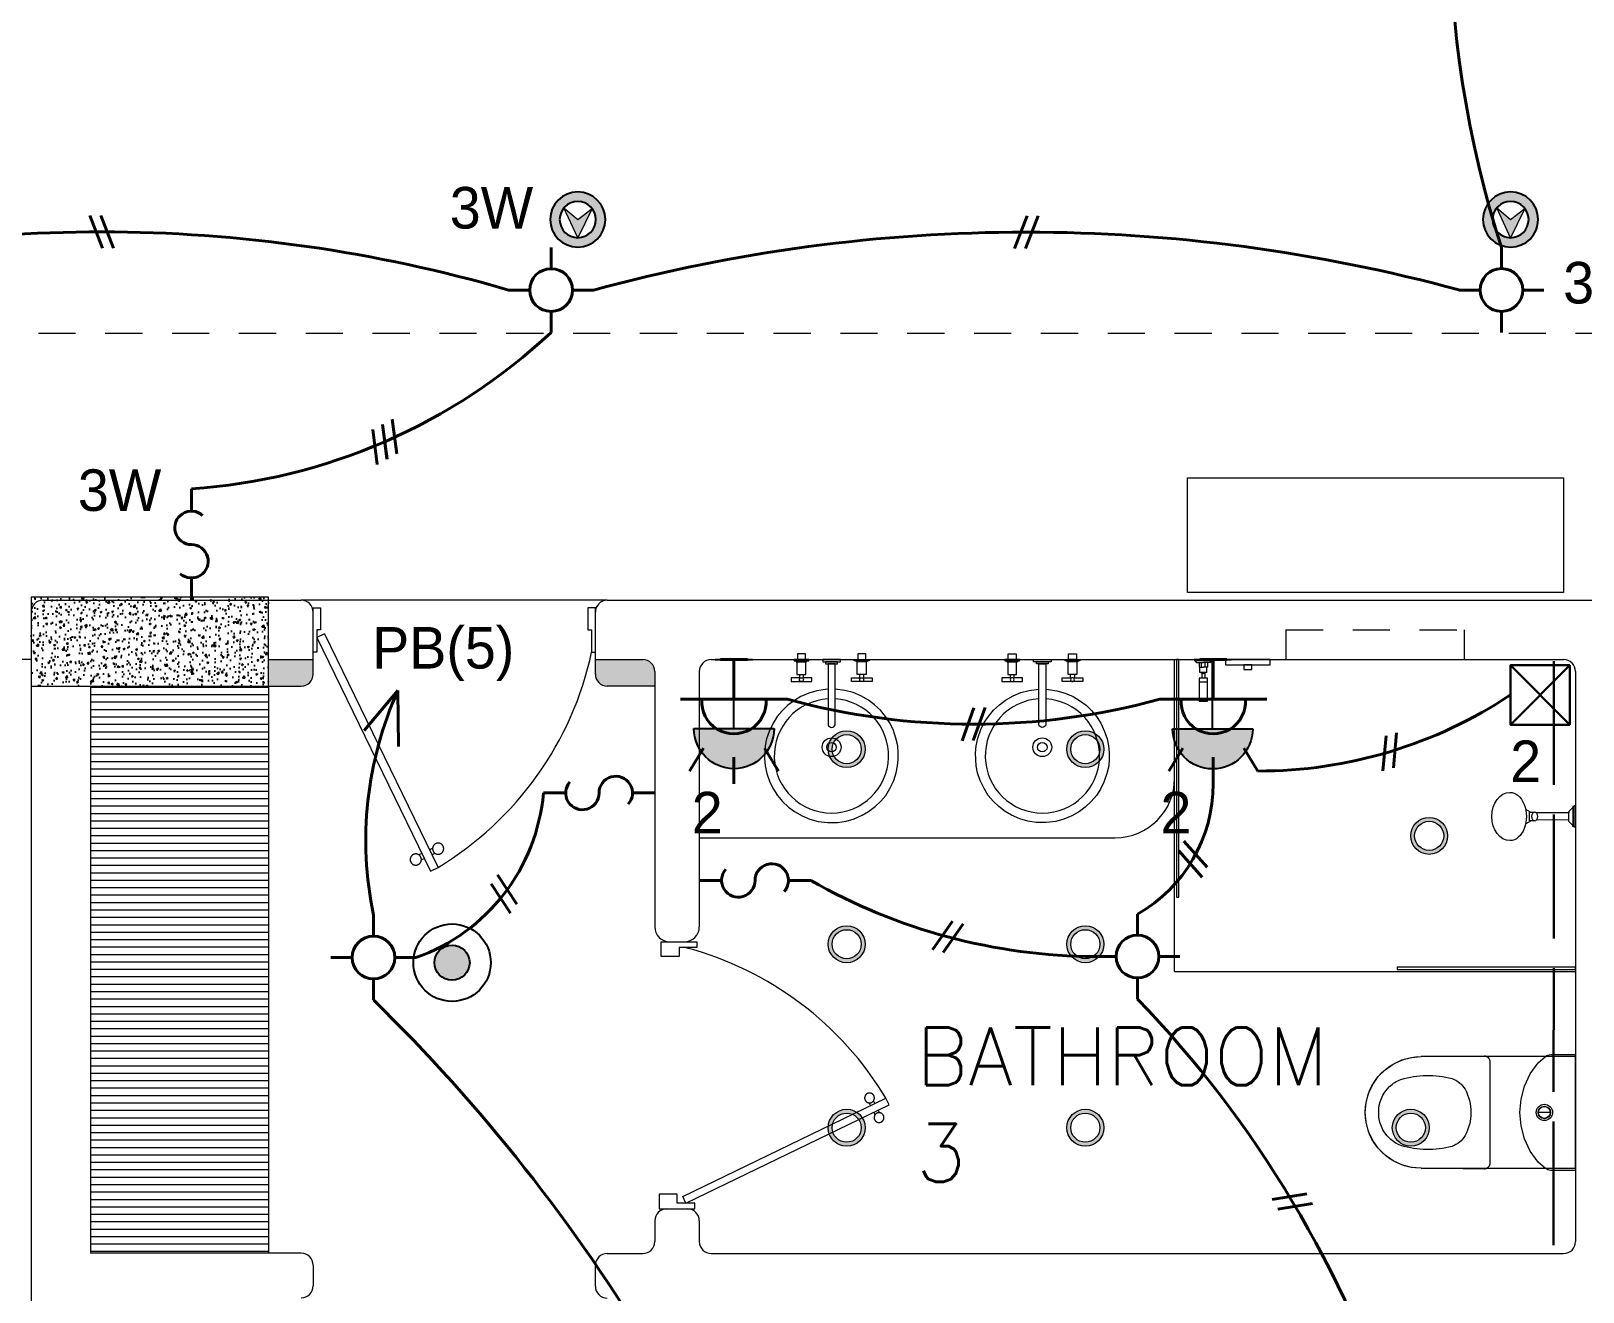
# Model space of a CAD drawing. Header units: metres. Extents: x 14 to 2416, y -346 to 476.
# Drawn here: x 140.98 to 146.2, y -82.4 to -78.15 of the extents above; entities that cross this region are included whole.
import ezdxf

# ---------------------------------------------------------------- set-up
doc = ezdxf.new("R2010")
doc.units = ezdxf.units.M
for name, pattern in [('0', [0]), ('CONTINU', [0]), ('CONTINUA', [0]), ('HIDDEN2', [0.1875, 0.125, -0.0625]), ('STYLE_03', [0.5, 0.416656, -0.083344])]:
    doc.linetypes.add(name, pattern=pattern)
doc.layers.get('0').update_dxf_attribs({"linetype": '0', "lineweight": 20})
for name, color, linetype, lineweight in [('A-ANNO-TEXT', 20, 'Continuous', 13), ('A-DOOR', 35, 'Continuous', 5), ('A-WALL', 250, 'Continuous', 20), ('baños', 251, 'Continuous', 0), ('closets', 253, 'Continuous', 0), ('Columnas', 7, 'Continuous', 18), ('E Registro Electrico', 36, 'Continuous', 30), ('E Salida Interruptores', 22, 'Continuous', 40), ('E Salida Luces', 22, 'Continuous', 40), ('E Tuberia Emp Losa', 22, 'Continuous', 40), ('MAVA', 1, 'Continuous', 15), ('MAVA -LUMINARIAS', 1, 'Continuous', 18), ('MOBILIARIOS', 252, 'Continuous', 0), ('muros bajitos', 252, 'Continuous', 5), ('piso', 253, 'Continuous', 0), ('textos', 7, 'Continuous', 0)]:
    doc.layers.add(name, color=color, linetype=linetype, lineweight=lineweight)
for name, color, linetype in [('HATCH', 8, 'Continuous'), ('MAVA LUM', 1, 'Continuous'), ('MAVA Luminarias', 1, 'Continuous')]:
    doc.layers.add(name, color=color, linetype=linetype)
doc.layers.add('RELLENO SECCION', color=8, linetype='Continuous', lineweight=0, transparency=0.4)
doc.layers.add('Techos 1', color=7, linetype='HIDDEN2', lineweight=9, true_color=0x42391a)
doc.styles.add('CENTURY GOTHIC', font='GOTHIC.TTF')
doc.styles.add('DIMTEXT', font='dim.shx', dxfattribs={"width": 0.75})
doc.styles.get("Standard").update_dxf_attribs({"font": 'arial.ttf', "height": 0.1875})

# ---------------------------------------------------------------- blocks, each defined once
blk = doc.blocks.new('dl ip')
at = {"layer": 'MAVA', "transparency": 33554687}
h = blk.add_hatch(color=40, dxfattribs=at)
h.dxf.hatch_style = 1
h.paths.add_polyline_path([(94.7574, -111.2088), (94.7109, -111.2482), (94.6624, -111.2113), (94.7109, -111.3092)])
at = {"layer": 'MAVA Luminarias', "linetype": 'Continuous'}
h = blk.add_hatch(color=40, dxfattribs=at)
h.paths.add_polyline_path([(94.618, -111.2482, 1), (94.8039, -111.2482, 1)])
h.paths.add_polyline_path([(94.7719, -111.2482, -1), (94.6499, -111.2482, -1)], flags=16)
at = {"layer": 'MAVA', "color": 40}
for p, q in [((94.7109, -111.2482), (94.6624, -111.2113)), ((94.6624, -111.2113), (94.7109, -111.3092)), ((94.7109, -111.3092), (94.7574, -111.2088)), ((94.7574, -111.2088), (94.7109, -111.2482))]:
    blk.add_line(p, q, dxfattribs=at)
at = {"layer": 'MAVA Luminarias', "color": 40, "linetype": 'Continuous'}
for radius in [0.093, 0.061]:
    blk.add_circle((94.7109, -111.2482), radius, dxfattribs=at)
blk = doc.blocks.new('SUPERFICIAL')
at = {"layer": 'MAVA LUM'}
h = blk.add_hatch(color=256, dxfattribs=at)
h.dxf.hatch_style = 1
edge = h.paths.add_edge_path()
edge.add_arc((0.0008, 0.0016), 0.059, 0, 360)
for radius in [0.1303, 0.0593]:
    blk.add_circle((0.0008, 0.0016, 0), radius, dxfattribs=at)
at = {"ltscale": 1e-05, "style": 'DIMTEXT', "flags": 1}
blk.add_attdef('MULTIPLICADOR', (0.0928, 0.4687), '', height=0.15, dxfattribs=at)
blk = doc.blocks.new('downlight')
at = {"layer": 'MAVA -LUMINARIAS'}
h = blk.add_hatch(color=3, dxfattribs=at)
h.dxf.hatch_style = 1
h.paths.add_polyline_path([(-5.416, -22.4571, 1), (-5.2917, -22.4571, 1)])
h.paths.add_polyline_path([(-5.3048, -22.4571, -1), (-5.4029, -22.4571, -1)], flags=16)
at = {"layer": 'MAVA -LUMINARIAS', "color": 3}
for radius in [0.0622, 0.049]:
    blk.add_circle((-5.3539, -22.4571), radius, dxfattribs=at)
blk = doc.blocks.new('SCONCE 2')
at = {"layer": 'MAVA Luminarias', "linetype": 'Continuous'}
blk.add_hatch(color=1, dxfattribs=at).paths.add_polyline_path([(0.3422, -0.2405, 1), (-0.169, -0.2405)])
at = {"layer": 'MAVA Luminarias', "color": 1, "linetype": 'Continuous'}
for p, q in [((-0.169, -0.2405), (0.3422, -0.2405)), ((0.0866, -0.2405), (0.0866, -0.6823)), ((-0.0323, -0.6823), (0.2056, -0.6823))]:
    blk.add_line(p, q, dxfattribs=at)
blk.add_arc((0.0866, -0.2405), 0.2556, 0, 180, dxfattribs=at)
blk = doc.blocks.new('P90')
at = {"layer": 'A-DOOR'}
for p, q in [((-0.0476, -0.8576), (0.6364, -0.5264)), ((-0.0368, -0.88), (0.6473, -0.5489)), ((0.5843, -0.5517), (0.58, -0.5427)), ((0.5992, -0.5445), (0.5949, -0.5355)), ((0.5952, -0.5741), (0.5995, -0.5831)), ((0.6101, -0.5669), (0.6144, -0.5759)), ((0.6473, -0.5489), (0.6364, -0.5264)), ((-0.0368, -0.88), (-0.0476, -0.8576))]:
    blk.add_line(p, q, dxfattribs=at)
for points in [[(-0.06, -0.02), (-0.06, -0.05), (-0.12, -0.05), (-0.12, 0), (0, 0), (0, -0.02)], [(-0.0668, -0.88), (-0.0668, -0.85), (-0.1268, -0.85), (-0.1268, -0.9), (-0.0068, -0.9), (-0.0068, -0.88)]]:
    blk.add_lwpolyline(points, close=True, dxfattribs=at)
blk.add_arc((-0.3259, -1.105), 1.1228, 31.0139, 75.0797, dxfattribs=at)
for points in [[(0.5812, -0.5096), (0.5857, -0.5096), (0.5933, -0.5141), (0.5977, -0.5218), (0.5977, -0.5306), (0.5933, -0.5383), (0.5856, -0.5427), (0.5767, -0.5427), (0.5691, -0.5383), (0.5647, -0.5306), (0.5647, -0.5217), (0.5691, -0.514), (0.5768, -0.5096), (0.5812, -0.5096)], [(0.6133, -0.5758), (0.6177, -0.5758), (0.6254, -0.5803), (0.6298, -0.5879), (0.6298, -0.5968), (0.6253, -0.6045), (0.6176, -0.6089), (0.6088, -0.6089), (0.6011, -0.6044), (0.5967, -0.5967), (0.5967, -0.5879), (0.6011, -0.5802), (0.6088, -0.5758), (0.6133, -0.5758)]]:
    blk.add_open_spline(points, degree=2, dxfattribs=at)
blk = doc.blocks.new('puerta 1.00')
at = {"layer": 'A-DOOR'}
for p, q in [((-0.15, -0.0125), (-0.9369, -0.3949)), ((-0.1376, -0.038), (-0.9245, -0.4204)), ((-0.1376, -0.038), (-0.15, -0.0125)), ((-0.8946, -0.3743), (-0.8996, -0.3641)), ((-0.8777, -0.3661), (-0.8826, -0.3559)), ((-0.9369, -0.3949), (-0.9245, -0.4204)), ((-0.8822, -0.3998), (-0.8772, -0.4101)), ((-0.8653, -0.3916), (-0.8603, -0.4018))]:
    blk.add_line(p, q, dxfattribs=at)
for points in [[(-0.05, 0), (-0.05, -0.025), (-0.125, -0.025), (-0.125, -0.0125), (-0.2, -0.0125), (-0.2, 0), (-0.05, 0)], [(-0.05, -0.95), (-0.05, -0.925), (-0.125, -0.925), (-0.125, -0.9375), (-0.2, -0.9375), (-0.2, -0.95), (-0.05, -0.95)]]:
    blk.add_lwpolyline(points, dxfattribs=at)
blk.add_arc((0.0366, 0.1602), 1.1229, 211.1336, 257.8343, dxfattribs=at)
for points in [[(-0.8982, -0.3642), (-0.9033, -0.3642), (-0.912, -0.3591), (-0.917, -0.3504), (-0.917, -0.3403), (-0.912, -0.3316), (-0.9033, -0.3265), (-0.8932, -0.3265), (-0.8844, -0.3316), (-0.8794, -0.3403), (-0.8794, -0.3504), (-0.8844, -0.3591), (-0.8932, -0.3642), (-0.8982, -0.3642)], [(-0.8617, -0.4394), (-0.8667, -0.4394), (-0.8754, -0.4344), (-0.8805, -0.4256), (-0.8805, -0.4156), (-0.8754, -0.4068), (-0.8667, -0.4018), (-0.8566, -0.4018), (-0.8479, -0.4068), (-0.8428, -0.4156), (-0.8428, -0.4257), (-0.8479, -0.4344), (-0.8566, -0.4394), (-0.8617, -0.4394)]]:
    blk.add_open_spline(points, degree=2, dxfattribs=at)
blk = doc.blocks.new('Caroma_ToiletSuites')
at = {"layer": 'baños'}
for p, q in [((-94, 682.8), (-120.8, 664)), ((-64.3, 696.7), (-94, 682.8)), ((-32.6, 705.1), (-64.3, 696.7)), ((0, 708), (-32.6, 705.1)), ((32.6, 705.1), (0, 708)), ((64.3, 696.7), (32.6, 705.1)), ((94, 682.8), (64.3, 696.7)), ((120.8, 664), (94, 682.8)), ((-144, 640.8), (-162.8, 614)), ((-120.8, 664), (-144, 640.8)), ((144, 640.8), (120.8, 664)), ((162.8, 614), (144, 640.8)), ((-176.7, 584.3), (-185.1, 552.6)), ((-162.8, 614), (-176.7, 584.3)), ((176.7, 584.3), (162.8, 614)), ((185.1, 552.6), (176.7, 584.3)), ((-185.1, 552.6), (-188, 520)), ((188, 520), (185.1, 552.6)), ((-188, 520), (-190.5, 308)), ((-188, 0), (-188, 520)), ((188, 520), (188, 0)), ((190.5, 308), (188, 520)), ((-190.5, 308), (-190.2, 304.5)), ((-190.2, 304.5), (-189.3, 301.2)), ((-189.3, 301.2), (-187.8, 298)), ((-187.8, 298), (-185.8, 295.1)), ((-185.8, 295.1), (-183.4, 292.7)), ((-183.4, 292.7), (-180.5, 290.7)), ((-180.5, 290.7), (-177.3, 289.2)), ((-177.3, 289.2), (-174, 288.3)), ((-174, 288.3), (-170.5, 288)), ((-170.5, 288), (170.5, 288)), ((170.5, 288), (174, 288.3)), ((174, 288.3), (177.3, 289.2)), ((177.3, 289.2), (180.5, 290.7)), ((180.5, 290.7), (183.4, 292.7)), ((183.4, 292.7), (185.8, 295.1)), ((185.8, 295.1), (187.8, 298)), ((187.8, 298), (189.3, 301.2)), ((189.3, 301.2), (190.2, 304.5)), ((190.2, 304.5), (190.5, 308)), ((-88.9, 171.3), (-130, 152.2)), ((-45.1, 183.1), (-88.9, 171.3)), ((0, 187), (-45.1, 183.1)), ((45.1, 183.1), (0, 187)), ((88.9, 171.3), (45.1, 183.1)), ((130, 152.2), (88.9, 171.3)), ((-167.1, 126.2), (-188.7, 100.9)), ((-130, 152.2), (-167.1, 126.2)), ((0, 85), (0, 125)), ((167.1, 126.2), (130, 152.2)), ((188.7, 100.9), (167.1, 126.2)), ((-194.6, 88.2), (-195, 83.5)), ((-195, 83.5), (-195, 0)), ((-193.4, 92.7), (-194.6, 88.2)), ((-191.4, 97), (-193.4, 92.7)), ((-188.7, 100.9), (-191.4, 97)), ((191.4, 97), (188.7, 100.9)), ((193.4, 92.7), (191.4, 97)), ((194.6, 88.2), (193.4, 92.7)), ((195, 83.5), (194.6, 88.2)), ((195, 0), (195, 83.5)), ((-195, 0), (195, 0)), ((188, 0), (-188, 0))]:
    blk.add_line(p, q, dxfattribs=at)
for centre, radius, start, end in [((0, 520), 188, 0, 180), ((-2.7, 547.4), 115.2, 88.6565, 137.0404), ((2.7, 547.4), 115.2, 42.9609, 91.3415), ((183, 496.7), 307.9, 162.7713, 195.2143), ((-18.8, 556.1), 97.6, 134.3372, 160.9897), ((18.8, 556.1), 97.6, 19.01, 45.6643), ((-183, 496.7), 307.9, 344.7852, 17.2286), ((-36.1, 442.4), 82.4, 198.763, 239.3582), ((2.9, 529.9), 177.9, 242.916, 269.0659), ((-2.9, 529.9), 177.9, 270.9339, 297.0836), ((36.1, 442.4), 82.4, 300.6412, 341.2351), ((0, 105), 27.5, 0, 180), ((0, 105), 27.5, 180, 0), ((0, 105), 21, 0, 180), ((0, 105), 21, 180, 0), ((0, 105), 20, 0, 180), ((0, 105), 20, 180, 0)]:
    blk.add_arc(centre, radius, start, end, dxfattribs=at)
blk = doc.blocks.new('A$Ccb23abde')
at = {"layer": 'baños'}
for p, q in [((0.06, 0.2282), (0.01, 0.2282)), ((0.01, 0.2282), (0.01, 0.2247)), ((0.01, 0.2247), (0.0175, 0.2247)), ((0.0175, 0.2247), (0.0175, 0.2212)), ((0.0525, 0.2247), (0.0175, 0.2247)), ((0.0175, 0.2212), (0.02, 0.2212)), ((0.02, 0.2212), (0.02, 0.1782)), ((0.02, 0.2212), (0.05, 0.2212)), ((0.0485, 0.2482), (0.0215, 0.2482)), ((0.0215, 0.2482), (0.0215, 0.2282)), ((0.0215, 0.2282), (0.0485, 0.2282)), ((0.0485, 0.2282), (0.0485, 0.2482)), ((0.05, 0.1782), (0.05, 0.2212)), ((0.05, 0.2212), (0.0525, 0.2212)), ((0.0525, 0.2212), (0.0525, 0.2247)), ((0.0525, 0.2247), (0.06, 0.2247)), ((0.06, 0.2247), (0.06, 0.2282)), ((0.1665, 0.2282), (0.1065, 0.2282)), ((0.1065, 0.2282), (0.1065, 0.2212)), ((0.1065, 0.2212), (0.1665, 0.2212)), ((0.1565, 0.2212), (0.1165, 0.2212)), ((0.1165, 0.2212), (0.1165, 0.2142)), ((0.1165, 0.2142), (0.1565, 0.2142)), ((0.1485, 0.2142), (0.1245, 0.2142)), ((0.1245, 0.2142), (0.1245, 0.0091)), ((0.1485, 0.0091), (0.1485, 0.2142)), ((0.1565, 0.2142), (0.1565, 0.2212)), ((0.1665, 0.2212), (0.1665, 0.2282)), ((0.213, 0.2282), (0.263, 0.2282)), ((0.213, 0.2247), (0.213, 0.2282)), ((0.2205, 0.2247), (0.213, 0.2247)), ((0.2205, 0.2212), (0.2205, 0.2247)), ((0.2205, 0.2247), (0.2555, 0.2247)), ((0.223, 0.2212), (0.2205, 0.2212)), ((0.223, 0.1782), (0.223, 0.2212)), ((0.253, 0.2212), (0.223, 0.2212)), ((0.2515, 0.2482), (0.2245, 0.2482)), ((0.2245, 0.2482), (0.2245, 0.2282)), ((0.2245, 0.2282), (0.2515, 0.2282)), ((0.2515, 0.2282), (0.2515, 0.2482)), ((0.253, 0.2212), (0.253, 0.1782)), ((0.2555, 0.2212), (0.253, 0.2212)), ((0.2555, 0.2247), (0.2555, 0.2212)), ((0.263, 0.2247), (0.2555, 0.2247)), ((0.263, 0.2282), (0.263, 0.2247)), ((0.0285, 0.1672), (0, 0.1672)), ((0, 0.1672), (0, 0.1542)), ((0.02, 0.1782), (0.0285, 0.1782)), ((0.0285, 0.1782), (0.0285, 0.1672)), ((0.0285, 0.1782), (0.0415, 0.1782)), ((0.0285, 0.1672), (0.0304, 0.1653)), ((0.0415, 0.1672), (0.0396, 0.1653)), ((0.0415, 0.1672), (0.0415, 0.1782)), ((0.0415, 0.1782), (0.05, 0.1782)), ((0.07, 0.1672), (0.0415, 0.1672)), ((0.07, 0.1542), (0.07, 0.1672)), ((0.203, 0.1672), (0.2315, 0.1672)), ((0.203, 0.1542), (0.203, 0.1672)), ((0.2315, 0.1782), (0.223, 0.1782)), ((0.2315, 0.1672), (0.2315, 0.1782)), ((0.2445, 0.1782), (0.2315, 0.1782)), ((0.2315, 0.1672), (0.2334, 0.1653)), ((0.2445, 0.1672), (0.2426, 0.1653)), ((0.2445, 0.1782), (0.2445, 0.1672)), ((0.253, 0.1782), (0.2445, 0.1782)), ((0.2445, 0.1672), (0.273, 0.1672)), ((0.273, 0.1672), (0.273, 0.1542)), ((0, 0.1542), (0.07, 0.1542)), ((0.273, 0.1542), (0.203, 0.1542))]:
    blk.add_line(p, q, dxfattribs=at)
for centre, major_axis, start_param, end_param in [((0.035, 0.1607), (0.0046, 0.0046), 5.497787, 11.780972), ((0.238, 0.1607), (-0.0046, 0.0046), 3.926991, 10.210176), ((0.1365, 0.0125), (-0.00881, 0.00881), 1.057396, 3.654969)]:
    blk.add_ellipse(centre, major_axis=major_axis, ratio=1, start_param=start_param, end_param=end_param, dxfattribs=at)
blk = doc.blocks.new('A$C013342c3')
at = {"layer": 'baños', "linetype": 'Continuous'}
for p, q in [((0.1327, 0.0959, -0.0887), (0.1145, 0.106, -0.1376)), ((0.2731, 0.1112), (0.2592, 0.0984, -1.0732)), ((0.2775, 0.1152), (0.2731, 0.1152)), ((0.2731, 0.1152), (0.2731, 0.1112)), ((0.2731, 0.0513), (0.2731, 0.1112)), ((0.2821, 0.1176), (0.2775, 0.1176)), ((0.2775, 0.1176), (0.2775, 0.1152)), ((0.2775, 0.1152), (0.2775, 0.0473)), ((0.2821, 0.1163), (0.2821, 0.1176)), ((0.2821, 0.0462), (0.2821, 0.1163)), ((0.1305, 0.0667, -0.0849), (0.1145, 0.0578, -0.1376)), ((0.1447, 0.0959, -0.0497), (0.127, 0.0959, -0.0497)), ((0.127, 0.0959, -0.0497), (0.127, 0.0667, -0.0497)), ((0.127, 0.0667, -0.0497), (0.1446, 0.0667, -0.0497)), ((0.2591, 0.0932, -0.0114), (0.1506, 0.0931, -0.0549)), ((0.2591, 0.0693, -0.0114), (0.1506, 0.0694, -0.0549)), ((0.2592, 0.0984, -1.0732), (0.2591, 0.0932, -0.0114)), ((0.2591, 0.0932, -0.0114), (0.2591, 0.0693, -0.0113)), ((0.2592, 0.0642, -1.0732), (0.2591, 0.0693, -0.0114)), ((0.2731, 0.0513), (0.2592, 0.0642, -1.0732)), ((0.2731, 0.0473), (0.2731, 0.0513)), ((0.2775, 0.0473), (0.2731, 0.0473)), ((0.2775, 0.0449), (0.2775, 0.0473)), ((0.2821, 0.0449), (0.2775, 0.0449)), ((0.2821, 0.0462), (0.2821, 0.0449))]:
    blk.add_line(p, q, dxfattribs=at)
for ratio, start_param, end_param in [(0.757088, 3.141593, 6.283185), (0.681889, 0, 3.141593)]:
    blk.add_ellipse((0.0615, 0.0812, -0.1376), major_axis=(-0.0002, -0.0812), ratio=ratio, start_param=start_param, end_param=end_param, dxfattribs=at)
blk.add_ellipse((0.1447, 0.0813, -0.0497), major_axis=(0, -0.0146), ratio=0.718224, dxfattribs=at)
blk = doc.blocks.new('A$C0ed3e1a4')
at = {"layer": 'baños'}
for p, q in [((0.1356, 0.0022), (0.1356, 0.0568)), ((0.1396, 0.059), (0.1368, 0.059)), ((0.1396, 0.059), (0.1396, 0)), ((0.0645, 0.0432), (0.0645, 0.0157)), ((0.0941, 0.0346), (0.0772, 0.0346)), ((0.0941, 0.0243), (0.0772, 0.0243)), ((0.0968, 0.0175), (0.0968, 0.0413)), ((0.0968, 0.0413), (0.1137, 0.0413)), ((0.0968, 0.0175), (0.1137, 0.0175)), ((0.1137, 0.0413), (0.1137, 0.0294)), ((0.1137, 0.0354), (0.1294, 0.0354)), ((0.1137, 0.0175), (0.1137, 0.0294)), ((0.1137, 0.0235), (0.1294, 0.0235)), ((0.1294, 0.0435), (0.1148, 0.0435)), ((0.1294, 0.0154), (0.1148, 0.0154)), ((0.1294, 0.051), (0.1294, 0.0295)), ((0.1294, 0.008), (0.1294, 0.0295)), ((0.1396, 0), (0.1368, 0))]:
    blk.add_line(p, q, dxfattribs=at)
blk.add_lwpolyline([(0.0772, 0.0432), (0, 0.0432), (0, 0.0157), (0.0772, 0.0157)], close=True, dxfattribs=at)
for centre, radius, start, end in [((0.1416, 0.0445), 0.0138, 115.7896, 151.6564), ((0.138, 0.0569), 0.00241, 117.9179, 181.9718), ((0.1027, 0.0294), 0.01, 125.7762, 234.2238), ((0.1193, 0.0397), 0.00586, 140.0793, 164.0924), ((0.1193, 0.0191), 0.00586, 195.9076, 219.9207), ((0.1416, 0.0145), 0.0138, 208.3436, 244.2104), ((0.138, 0.0021), 0.00241, 178.0282, 242.0821)]:
    blk.add_arc(centre, radius, start, end, dxfattribs=at)
blk = doc.blocks.new('A$C89702949')
at = {"layer": 'HATCH'}
h = blk.add_hatch(dxfattribs=at)
h.set_pattern_fill('AR-CONC', color=256, scale=0.00032)
h.set_pattern_definition([(50, (114.33107, 55.238796), (0.058299094, -0.005100507), [0.006096, -0.067056]), (355, (114.33107, 55.238796), (-0.011277895, 0.06113819), [0.0048768, -0.053644987]), (100.451445, (114.33593, 55.23837), (0.0470212, 0.05603768), [0.005180803, -0.056988878]), (46.1842, (114.33107, 55.25505), (0.086745293, -0.013453545), [0.009144, -0.100584]), (96.63556, (114.3383, 55.25393), (0.07596932, 0.07917636), [0.00777121, -0.085483395]), (351.18415, (114.33107, 55.25505), (0.07596932, 0.07917636), [0.00731519, -0.080467114]), (21, (114.3392, 55.25099), (0.048516605, -0.032724863), [0.006096, -0.067056]), (326, (114.3392, 55.25099), (0.01977665, 0.05894015), [0.0048768, -0.0536448]), (71.451445, (114.34324, 55.24826), (0.068293254, 0.026215286), [0.005180803, -0.05698878]), (37.5, (114.331071, 55.238796), (0.000988353, 0.0270576124), [0, -0.05299456, 0, -0.0544576, 0, -0.053848]), (7.5, (114.33107, 55.238796), (0.021382292, 0.032057784), [0, -0.03104896, 0, -0.05177536, 0, -0.0205232]), (327.5, (114.312946, 55.238796), (0.0433889905, -0.001833198), [0, -0.02032, 0, -0.0633984, 0, -0.0841248]), (317.5, (114.304818, 55.238796), (0.047401338, 0.008136477), [0, -0.026416, 0, -0.04210304, 0, -0.0597408])])
h.paths.add_polyline_path([(7.9, 6), (7.9, 5.7), (8.7, 5.7), (8.7, 6)])
at = {"layer": 'Columnas'}
blk.add_lwpolyline([(7.9, 6), (7.9, 5.7), (8.7, 5.7), (8.7, 6)], close=True, dxfattribs=at)
blk = doc.blocks.new('PL BASE 2N NASAS 09')
at = {"layer": 'closets'}
h = blk.add_hatch(dxfattribs=at)
h.set_pattern_fill('LINE', color=256, scale=0.2)
h.set_pattern_definition([(0, (-797.739885, 161.261363), (0, 0.025), [])])
h.paths.add_polyline_path([(167.3475, -20.0108), (166.7475, -19.4517), (166.7475, -19.5645), (166.7475, -21.4108), (167.3475, -21.4108)])
h.paths.add_polyline_path([(167.3475, -19.5008), (166.7475, -19.5008), (166.7475, -19.4517), (167.3475, -20.0108)], flags=17)
at = {"layer": 'RELLENO SECCION', "true_color": 0xc7c8ca}
h = blk.add_hatch(color=9, dxfattribs=at)
h.dxf.hatch_style = 1
h.paths.add_polyline_path([(167.4975, -19.4117), (167.3475, -19.4117), (167.3475, -19.5008), (167.4575, -19.5008, 0.414214), (167.4975, -19.4608)])
h = blk.add_hatch(color=9, dxfattribs=at)
h.dxf.hatch_style = 1
h.paths.add_polyline_path([(168.6075, -19.4117), (168.4475, -19.4117), (168.4475, -19.4608, 0.414214), (168.4875, -19.5008), (168.6475, -19.5008), (168.6475, -19.4517, 0.414214)])
at = {"layer": 'A-WALL'}
for p, q in [((166.5875, -19.2117), (167.4575, -19.2117)), ((168.4875, -19.2117), (171.9825, -19.2117)), ((166.5475, -19.2517), (166.5475, -25.1417)), ((167.4975, -19.4608), (167.4975, -19.2517)), ((168.4475, -19.4608), (168.4475, -19.2517)), ((167.3475, -19.4117), (167.4975, -19.4117)), ((168.4475, -19.4117), (168.6075, -19.4117)), ((168.8375, -19.4117), (171.7075, -19.4117)), ((168.6475, -19.4517), (168.6475, -20.3117)), ((168.7975, -19.4517), (168.7975, -20.3117)), ((171.7475, -19.4517), (171.7475, -21.3717)), ((166.7475, -19.5008), (166.7475, -21.4108)), ((167.3475, -19.5008), (167.4575, -19.5008)), ((168.6475, -19.5008), (168.4875, -19.5008)), ((168.6975, -20.3617), (168.7475, -20.3617)), ((168.6875, -21.2617), (168.7575, -21.2617)), ((168.6475, -21.3017), (168.6475, -21.3717)), ((168.7975, -21.3017), (168.7975, -21.3717)), ((167.4575, -21.4108), (166.7475, -21.4108)), ((168.4875, -21.4117), (168.6075, -21.4117)), ((168.8375, -21.4117), (171.7075, -21.4117)), ((167.4975, -21.4508), (167.4975, -21.5208)), ((168.4475, -21.5217), (168.4475, -21.4517))]:
    blk.add_line(p, q, dxfattribs=at)
at = {"layer": 'A-WALL', "linetype": 'HIDDEN2'}
for p, q in [((170.7725, -19.3117), (171.3725, -19.3117)), ((170.7725, -19.3117), (170.7725, -19.4117)), ((171.3725, -19.3117), (171.3725, -19.4117))]:
    blk.add_line(p, q, dxfattribs=at)
at = {"layer": 'A-WALL'}
for centre, radius, start, end in [((166.5875, -19.2517), 0.04, 90, 180), ((167.4575, -19.2517), 0.04, 0, 90), ((168.4875, -19.2517), 0.04, 90, 180), ((168.6075, -19.4517), 0.04, 0, 90), ((168.8375, -19.4517), 0.04, 90, 180), ((171.7075, -19.4517), 0.04, 0, 90), ((167.4575, -19.4608), 0.04, 270, 0), ((168.4875, -19.4608), 0.04, 180, 270), ((168.6975, -20.3117), 0.05, 180, 270), ((168.7475, -20.3117), 0.05, 270, 360), ((168.6875, -21.3017), 0.04, 90, 180), ((168.7575, -21.3017), 0.04, 360, 90), ((167.4575, -21.4508), 0.04, 0, 90), ((168.4875, -21.4517), 0.04, 90, 180), ((168.6075, -21.3717), 0.04, 270, 360), ((168.8375, -21.3717), 0.04, 180, 270), ((171.7075, -21.3717), 0.04, 270, 0), ((167.4575, -21.5208), 0.04, 270, 0), ((168.4875, -21.5217), 0.04, 180, 270)]:
    blk.add_arc(centre, radius, start, end, dxfattribs=at)
at = {"layer": 'baños'}
for p, q in [((170.3975, -20.4617), (170.3975, -19.4117)), ((168.7975, -20.0117), (170.1975, -20.0117)), ((170.3975, -20.4617), (171.7475, -20.4617))]:
    blk.add_line(p, q, dxfattribs=at)
for points in [[(170.4044, -19.4117), (170.4044, -20.2117), (170.4122, -20.2117), (170.4122, -19.4117)], [(170.5695, -19.4117), (170.5695, -19.4291), (170.7195, -19.4291), (170.7195, -19.4117)], [(170.6311, -19.4291), (170.6311, -19.4449), (170.6579, -19.4449), (170.6579, -19.4291)], [(171.7475, -20.4471), (171.1475, -20.4471), (171.1475, -20.4549), (171.7475, -20.4549)]]:
    blk.add_lwpolyline(points, close=True, dxfattribs=at)
for points in [[(169.2308, -19.5117), (169.2216, -19.5119), (169.1933, -19.5162), (169.1659, -19.5242), (169.1388, -19.536), (169.1174, -19.5491), (169.0954, -19.5654), (169.0764, -19.5839), (169.06, -19.6031), (169.046, -19.6256), (169.0329, -19.6535), (169.0241, -19.6784), (169.0196, -19.7025), (169.0178, -19.7237), (169.0173, -19.7451), (169.0192, -19.7695), (169.0252, -19.7952), (169.0353, -19.8243), (169.0467, -19.8482), (169.0609, -19.8691), (169.0778, -19.8896), (169.098, -19.9081), (169.1178, -19.9235), (169.1435, -19.9381), (169.1699, -19.9491), (169.1976, -19.9564), (169.2303, -19.9606), (169.2632, -19.9599), (169.2915, -19.9557), (169.3189, -19.9476), (169.3461, -19.9359), (169.3674, -19.9227), (169.3895, -19.9065), (169.4085, -19.8879), (169.4249, -19.8687), (169.4388, -19.8462), (169.452, -19.8183), (169.4607, -19.7934), (169.4652, -19.7693), (169.4671, -19.7481), (169.4675, -19.7268), (169.4657, -19.7023), (169.4596, -19.6766), (169.4496, -19.6475), (169.4382, -19.6236), (169.4239, -19.6027), (169.407, -19.5822), (169.3869, -19.5637), (169.367, -19.5483), (169.3414, -19.5337), (169.3149, -19.5228), (169.2873, -19.5154), (169.2548, -19.5113)], [(169.9643, -19.5117), (169.9735, -19.5119), (170.0017, -19.5162), (170.0292, -19.5242), (170.0563, -19.536), (170.0777, -19.5491), (170.0997, -19.5654), (170.1187, -19.5839), (170.1351, -19.6031), (170.149, -19.6256), (170.1622, -19.6535), (170.171, -19.6784), (170.1754, -19.7025), (170.1773, -19.7237), (170.1778, -19.7451), (170.1759, -19.7695), (170.1699, -19.7952), (170.1598, -19.8243), (170.1484, -19.8482), (170.1342, -19.8691), (170.1173, -19.8896), (170.0971, -19.9081), (170.0773, -19.9235), (170.0516, -19.9381), (170.0252, -19.9491), (169.9975, -19.9564), (169.9648, -19.9606), (169.9319, -19.9599), (169.9036, -19.9557), (169.8762, -19.9476), (169.849, -19.9359), (169.8277, -19.9227), (169.8056, -19.9065), (169.7866, -19.8879), (169.7702, -19.8687), (169.7563, -19.8462), (169.7431, -19.8183), (169.7344, -19.7934), (169.7299, -19.7693), (169.728, -19.7481), (169.7276, -19.7268), (169.7294, -19.7023), (169.7355, -19.6766), (169.7455, -19.6475), (169.7569, -19.6236), (169.7712, -19.6027), (169.7881, -19.5822), (169.8082, -19.5637), (169.8281, -19.5483), (169.8537, -19.5337), (169.8801, -19.5228), (169.9078, -19.5154), (169.9403, -19.5113)]]:
    blk.add_lwpolyline(points, dxfattribs=at)
for radius in [0.0317, 0.0159]:
    blk.add_circle((169.2428, -19.7067), radius, dxfattribs=at)
at = {"layer": 'baños', "linetype": 'Continuous'}
for radius in [0.0317, 0.0159]:
    blk.add_circle((169.9523, -19.7067), radius, dxfattribs=at)
at = {"layer": 'baños'}
for centre, radius, start, end in [((169.2424, -19.7359), 0.1925, 93.6143, 86.4652), ((169.9527, -19.7359), 0.1925, 93.5348, 86.3857), ((170.1975, -19.8117), 0.2, 270, 0)]:
    blk.add_arc(centre, radius, start, end, dxfattribs=at)
at = {"layer": 'closets'}
blk.add_line((167.3475, -19.5008), (167.3475, -21.4108), dxfattribs=at)
at = {"layer": 'muros bajitos'}
blk.add_line((166.5505, -19.4108), (165.6225, -19.4108), dxfattribs=at)
at = {"layer": 'piso'}
blk.add_line((168.4875, -19.2117), (167.4575, -19.2117), dxfattribs=at)
at = {"layer": 'Techos 1'}
blk.add_line((160.0475, -18.3117), (172.1943, -18.3117), dxfattribs=at)
at = {"color": 1}
blk.add_blockref('A$C89702949', (158.6475, -25.2008), dxfattribs=at)
at = {"layer": 'A-DOOR', "rotation": 90.00000000000001}
blk.add_blockref('puerta 1.00', (167.4975, -19.1867), dxfattribs=at)
at = {"layer": 'A-DOOR'}
blk.add_blockref('P90', (168.7893, -20.3617), dxfattribs=at)
at = {"layer": 'baños'}
blk.add_blockref('A$Ccb23abde', (169.1063, -19.6399), dxfattribs=at)
at = {"layer": 'baños', "xscale": -1}
blk.add_blockref('A$Ccb23abde', (170.0888, -19.6399), dxfattribs=at)
at = {"layer": 'baños', "rotation": 90}
blk.add_blockref('A$C0ed3e1a4', (170.524, -19.5513), dxfattribs=at)
at = {"layer": 'baños', "linetype": 'CONTINU', "xscale": -1, "rotation": 180}
blk.add_blockref('A$C013342c3', (171.4654, -19.8586), dxfattribs=at)
at = {"layer": 'baños', "xscale": -0.000999999934791, "yscale": 0.000999999934791, "rotation": 90}
blk.add_blockref('Caroma_ToiletSuites', (171.7475, -20.9367), dxfattribs=at)
at = {"layer": 'baños', "linetype": 'Continuous', "flags": 8}
for tag, p in [('MODELNUMBER', (167.1329, -5.6306, 0)), ('TRADENAME', (167.1329, -5.6307, 0)), ('PRODUCT', (167.1329, -5.6307, 0)), ('MATERIAL', (167.1329, -5.6307, 0)), ('MODELNUMBER', (168.3076, -5.6306, 0)), ('TRADENAME', (168.3076, -5.6307, 0)), ('PRODUCT', (168.3076, -5.6307, 0)), ('MATERIAL', (168.3076, -5.6307, 0))]:
    blk.add_attdef(tag, p, '', height=0.0000254, rotation=180.0001, dxfattribs=at)
at = {"layer": 'baños', "linetype": 'Continuous'}
for tag, p, rotation in [('MODELNUMBER', (169.2428, -19.7065), 180.0001), ('TRADENAME', (169.2428, -19.7064), 180.0001), ('MATERIAL', (169.243, -19.7063), 180.0001), ('PRODUCT', (169.243, -19.7064), 180.0001), ('MODELNUMBER', (169.9524, -19.7065), 179.9999), ('MATERIAL', (169.9524, -19.7063), 179.9999), ('TRADENAME', (169.9524, -19.7064), 179.9999), ('PRODUCT', (169.9524, -19.7064), 179.9999)]:
    blk.add_attdef(tag, p, '', height=0.0000254, rotation=rotation, dxfattribs=at)
at = {"layer": 'textos', "insert": (169.5276, -21.1704), "char_height": 0.195, "width": 1.854973, "attachment_point": 7}
blk.add_mtext('{\\Fromans|c0;BATHROOM\\P3}', dxfattribs=at)
blk = doc.blocks.new('A$Ca77e88c0')
at = {"layer": 'MOBILIARIOS', "linetype": 'Continuous'}
for p, q in [((0, 1.3457), (0.2432, 0.761)), ((0.2435, 0.7603), (0, 1.3457))]:
    blk.add_line(p, q, dxfattribs=at)
for points in [[(1.0081, 1.4216, 0.103931), (0.8565, 1.6353, 0.481643), (0.668, 1.624, 0.047693), (0.6541, 1.5985, 0.047693)], [(1.0081, 1.4216, -0.103931), (1.0528, 1.1635, -0.481643), (0.9119, 1.0378, -0.047693), (0.884, 1.0459, -0.047693)]]:
    blk.add_lwpolyline(points, format="xyb", dxfattribs=at)
blk.add_circle((0.8492, 0.4996), 0.2299, dxfattribs=at)
for centre, radius, start, end in [((0.4617, 1.1866), 0.5495, 23.3314, 53.5948), ((0.4617, 1.1866), 0.5495, 23.3314, 53.5948), ((0.5212, 0.8742), 0.7364, 79.5964, 123.1415), ((0.612, 0.6674), 0.9011, 88.3763, 121.4796), ((0.612, 0.6674), 0.9011, 88.3763, 121.4796), ((0.8583, 1.4567), 0.2476, 153.2165, 169.9182), ((0.8583, 1.4567), 0.2476, 153.2165, 169.9182), ((0.6434, 1.5847), 0.0175, 250.4542, 52.0587), ((0.6434, 1.5847), 0.0175, 250.4542, 52.0587), ((0.5865, 0.2493), 1.2787, 88.4542, 107.9351), ((0.5865, 0.2493), 1.2787, 88.4542, 107.9351), ((0.1421, 1.4684), 0.0325, 136.3787, 235.7351), ((1.0281, 1.5426), 0.4158, 185.8786, 223.4033), ((1.0281, 1.5426), 0.4158, 185.8786, 223.4033), ((0.4823, 0.53), 0.9795, 111.4631, 116.5118), ((0.1421, 1.4684), 0.0325, 235.6979, 268.7539), ((0.0995, 1.3192), 0.1029, 121.9514, 165.0616), ((0.4562, 1.1998), 0.5495, 351.575, 21.8384), ((0.4562, 1.1998), 0.5495, 351.575, 21.8384), ((1.108, 1.3505), 0.4158, 181.7665, 219.2912), ((0.1939, 1.6724), 0.9011, 283.6902, 316.7935), ((0.1939, 1.6724), 0.9011, 283.6902, 316.7935), ((0.2766, 1.4622), 0.7364, 282.0283, 325.5734), ((-0.1206, 1.9492), 1.2787, 297.2347, 316.7156), ((-0.1206, 1.9492), 1.2787, 297.2347, 316.7156), ((0.9273, 1.2907), 0.2476, 235.2516, 251.9533), ((0.9273, 1.2907), 0.2476, 235.2516, 251.9533), ((0.8666, 1.048), 0.0175, 353.1111, 154.7156), ((0.8666, 1.048), 0.0175, 353.1111, 154.7156), ((0.4307, 0.7745), 0.0325, 136.3787, 169.4347), ((0.4307, 0.7745), 0.0325, 136.3787, 169.4347), ((0.2948, 0.8495), 0.1029, 240.0914, 283.2016), ((0.0052, 1.6774), 0.9795, 288.6412, 293.6898), ((0.4307, 0.7745), 0.0325, 169.4347, 268.7911)]:
    blk.add_arc(centre, radius, start, end, dxfattribs=at)
blk = doc.blocks.new('PL MUEBLES 2N NASAS 09')
at = {"layer": 'MOBILIARIOS'}
blk.add_lwpolyline([(220.3553, 43.9176), (221.6209, 43.9176), (221.6209, 43.5317), (220.3553, 43.5317)], close=True, dxfattribs=at)
blk.add_blockref('PL BASE 2N NASAS 09', (49.9143, 62.717))
at = {"layer": 'MOBILIARIOS', "xscale": -1, "rotation": 123.8268872980607}
blk.add_blockref('A$Ca77e88c0', (221.4493, 47.1934), dxfattribs=at)
blk = doc.blocks.new('A$C595364de')
blk.add_blockref('PL MUEBLES 2N NASAS 09', (-199.5618, -36.6052))
blk = doc.blocks.new('*U383')
at = {"layer": 'E Registro Electrico'}
for p, q in [((1, 0.5), (0, -0.5)), ((1, -0.5), (0, 0.5))]:
    blk.add_line(p, q, dxfattribs=at)
blk.add_lwpolyline([(1, 0.5), (1, -0.5), (0, -0.5), (0, 0.5)], close=True, dxfattribs=at)
blk = doc.blocks.new('*U370')
for p, q in [((0.03, 1.37), (-1.05, -1.48)), ((0.99, 1.37), (-0.09, -1.48))]:
    blk.add_line(p, q)
blk = doc.blocks.new('*U670')
at = {"xscale": 0.03937007874015751, "yscale": 0.03937007874015751, "zscale": 0.03937007874015751, "rotation": 105.5141471080078}
blk.add_blockref('*U370', (-0.0025, 0.0006), dxfattribs=at)
blk = doc.blocks.new('*U386')
at = {"layer": 'E Salida Luces'}
for p, q in [((-0.2226, 0.1502), (-0.2226, 0.3004)), ((-0.6254, 0.2502), (-0.4978, 0.171)), ((-0.2226, 0.1502), (-0.2226, -0.1502)), ((-0.2226, 0), (0, 0)), ((0, -0.0751), (0, 0.0751)), ((-0.6968, 0), (-0.5466, 0)), ((-0.6254, -0.2502), (-0.4978, -0.1711)), ((-0.2226, -0.3004), (-0.2226, -0.1502))]:
    blk.add_line(p, q, dxfattribs=at)
blk.add_arc((-0.2348, 0), 0.1811, 86.11948, 273.88052, dxfattribs=at)
blk = doc.blocks.new('*U461')
at = {"xscale": 0.03937007874015751, "yscale": 0.03937007874015751, "zscale": 0.03937007874015751, "rotation": 1.172840678345944}
blk.add_blockref('*U370', (0.0012, 0.0023), dxfattribs=at)
blk = doc.blocks.new('*U387')
at = {"layer": 'E Salida Luces'}
for p, q in [((0.2226, 0.3004), (0.2226, 0.1502)), ((0.6254, 0.2502), (0.4978, 0.1711)), ((0.2226, -0.1502), (0.2226, 0.1502)), ((0, 0.0751), (0, -0.0751)), ((0.2226, 0), (0, 0)), ((0.6968, 0), (0.5466, 0)), ((0.2226, -0.1502), (0.2226, -0.3004)), ((0.6254, -0.2502), (0.4978, -0.171))]:
    blk.add_line(p, q, dxfattribs=at)
blk.add_arc((0.2348, 0), 0.1811, 266.11948, 93.88052, dxfattribs=at)
blk = doc.blocks.new('*U486')
at = {"layer": 'E Salida Luces', "linetype": 'Continuous'}
for p, q in [((0, 0.358), (0, 0.181)), ((-0.358, 0.001), (-0.18, 0.001)), ((0.18, 0.001), (0.358, 0.001)), ((0, -0.179), (0, -0.357))]:
    blk.add_line(p, q, dxfattribs=at)
blk.add_circle((0, 0.001), 0.18, dxfattribs=at)
blk = doc.blocks.new('*U659')
at = {"xscale": 0.03937007874015751, "yscale": 0.03937007874015751, "zscale": 0.03937007874015751, "rotation": 332.5906681626641}
blk.add_blockref('*U370', (0.0021, 0.0014), dxfattribs=at)
blk = doc.blocks.new('*U667')
at = {"xscale": 0.0393700787401575, "yscale": 0.0393700787401575, "zscale": 0.0393700787401575, "rotation": 29.91623200794093}
blk.add_blockref('*U370', (-0.0001, 0.0026), dxfattribs=at)
blk = doc.blocks.new('*U665')
at = {"layer": 'E Salida Interruptores'}
for p, q in [((-0.3, 0), (-0.375, 0)), ((-0.075, 0), (0, 0))]:
    blk.add_line(p, q, dxfattribs=at)
for centre, start, end in [((-0.24375, 0), 360, 221.81031), ((-0.13125, 0), 180, 41.81031)]:
    blk.add_arc(centre, 0.05625, start, end, dxfattribs=at)
blk = doc.blocks.new('*U666')
at = {"xscale": 0.0393700787401575, "yscale": 0.0393700787401575, "zscale": 0.0393700787401575, "rotation": 144.3806852906829}
blk.add_blockref('*U370', (-0.0023, -0.0011), dxfattribs=at)
blk = doc.blocks.new('*U457')
at = {"layer": 'E Salida Interruptores'}
for p, q in [((0.075, 0), (0, 0)), ((0.3, 0), (0.375, 0))]:
    blk.add_line(p, q, dxfattribs=at)
for centre, start, end in [((0.13125, 0), 0, 221.81031), ((0.24375, 0), 180, 41.81031)]:
    blk.add_arc(centre, 0.05625, start, end, dxfattribs=at)
blk = doc.blocks.new('*U673')
at = {"xscale": 0.03937007874015751, "yscale": 0.03937007874015751, "zscale": 0.03937007874015751, "rotation": 256.1074665786698}
blk.add_blockref('*U370', (0.0019, -0.0017), dxfattribs=at)
blk = doc.blocks.new('*U660')
at = {"xscale": 0.03937007874015751, "yscale": 0.03937007874015751, "zscale": 0.03937007874015751, "rotation": 269.5925371846969}
blk.add_blockref('*U370', (0.0023, -0.0012), dxfattribs=at)
blk = doc.blocks.new('*U585')
at = {"xscale": 0.0393700787401575, "yscale": 0.0393700787401575, "zscale": 0.0393700787401575, "rotation": 2.686777310694097}
blk.add_blockref('*U370', (0.0011, 0.0023), dxfattribs=at)
blk = doc.blocks.new('*U586')
at = {"xscale": 0.0393700787401575, "yscale": 0.0393700787401575, "zscale": 0.0393700787401575, "rotation": 2.686777310694097}
blk.add_blockref('*U370', (0.0011, 0.0023), dxfattribs=at)
blk = doc.blocks.new('*U736')
at = {"layer": 'E Tuberia Emp Losa', "linetype": 'Continuous'}
for p, q in [((0.0268, 0.2185), (0, 0)), ((0, 0), (0.1733, 0.1585))]:
    blk.add_line(p, q, dxfattribs=at)

msp = doc.modelspace()

# ---------------------------------------------------------------- linework, layer by layer
at = {"layer": 'E Salida Luces'}
for centre, radius, start, end in [((149.4095, -77.7674), 3.6566, 162.2364, 197.7636), ((141.2144, -83.7242), 4.8937, 73.7433, 106.254), ((144.3274, -84.3753), 5.544, 74.7661, 105.237), ((141.3818, -77.7314), 1.9692, 273.9264, 313.1026), ((143.3305, -80.8798), 1.227, 155.7242, 191.8223), ((144.1501, -78.1035), 2.3849, 254.766, 285.234), ((145.1096, -79.1158, 0), 1.5304, 269.9057, 303.6304), ((142.058, -80.6649), 0.646, 289.4038, 355.0976), ((144.4528, -80.6895), 0.5041, 299.571, 0.0484), ((144.5683, -79.3205), 1.9505, 240.2896, 269.7137), ((138.0013, -85.6431), 5.9077, 16.1215, 45.66925), ((141.9912, -84.0278), 3.7654, 17.7848, 43.9594)]:
    msp.add_arc(centre, radius, start, end, dxfattribs=at)
at = {"layer": 'MAVA Luminarias', "linetype": 'STYLE_03', "lineweight": 30}
msp.add_line((146.1035, -80.2763), (146.1028, -82.271), dxfattribs=at)

# ---------------------------------------------------------------- block references
at = {"layer": 'A-ANNO-TEXT'}
msp.add_blockref('A$C595364de', (124.0766, -86.9711), dxfattribs=at)
at = {"layer": 'E Salida Luces', "xscale": 0.4, "yscale": 0.4, "zscale": 0.4, "rotation": 180}
for p in [(142.7274, -79.0259), (145.9272, -79.0258), (142.1296, -81.2739), (144.7016, -81.2707)]:
    msp.add_blockref('*U486', p, dxfattribs=at)
at = {"layer": 'E Salida Luces', "color": 1, "yscale": 0.6, "zscale": 0.6}
for name, p, xscale, rotation in [('*U386', (143.3432, -80.271), 0.6, 89.99999999999999), ('*U387', (144.957, -80.271), -0.6, 90)]:
    msp.add_blockref(name, p, dxfattribs=dict(at, xscale=xscale, rotation=rotation))
at = {"layer": 'E Salida Luces', "linetype": 'CONTINUA', "ltscale": 80, "xscale": 0.2, "yscale": 0.2, "zscale": 0.2}
msp.add_blockref('*U383', (145.9572, -80.3901), dxfattribs=at)
at = {"layer": 'E Tuberia Emp Losa'}
for name, p, xscale, yscale, zscale, rotation in [('*U660', (141.2144, -78.8305), -0.9842519685039597, 0.9842519685039597, 0.9842519685039597, 270), ('*U660', (144.3273, -78.8313), 0.9842519685039597, 0.9842519685039597, 0.9842519685039597, 90.00000000000001), ('*U586', (142.1839, -79.5283), 0.9842519685039596, 0.9842519685039596, 0.9842519685039596, 205.4973185087766), ('*U585', (142.151, -79.5459), 0.9842519685039596, 0.9842519685039596, 0.9842519685039596, 205.4973185087766), ('*U736', (142.212, -80.3753), -0.7999999999999922, 0.7999999999999919, 0.799999999999992, 132.979339109847), ('*U670', (145.5511, -80.5812, 0), 0.9842519685039484, 0.9842519685039484, 0.9842519685039484, 90.00000000000001), ('*U659', (144.8886, -80.943), 0.9842519685039597, 0.9842519685039597, 0.9842519685039597, 90.00000000000001), ('*U666', (142.5688, -81.0604), 0.9842519685039597, 0.9842519685039597, 0.9842519685039597, 270), ('*U673', (144.0636, -81.2046), 0.9842519685039597, 0.9842519685039597, 0.9842519685039597, 90.00000000000001), ('*U667', (145.2231, -82.0957), 0.9842519685039597, 0.9842519685039597, 0.9842519685039597, 270)]:
    msp.add_blockref(name, p, dxfattribs=dict(at, xscale=xscale, yscale=yscale, zscale=zscale, rotation=rotation))
at = {"layer": 'E Tuberia Emp Losa', "xscale": -1, "rotation": 270}
msp.add_blockref('*U457', (141.5166, -80.071), dxfattribs=at)
at = {"layer": 'E Tuberia Emp Losa', "xscale": 0.9842519685039597, "yscale": 0.9842519685039597, "zscale": 0.9842519685039597}
msp.add_blockref('*U461', (144.1501, -80.4884), dxfattribs=at)
at = {"layer": 'E Tuberia Emp Losa', "xscale": -1}
for name, p in [('*U457', (143.0766, -80.7201)), ('*U665', (143.2266, -81.0146))]:
    msp.add_blockref(name, p, dxfattribs=at)
at = {"layer": 'MAVA Luminarias', "xscale": -1}
for p in [(237.5283, 32.4593), (240.6688, 32.4593)]:
    msp.add_blockref('dl ip', p, dxfattribs=at)
at = {"layer": 'MAVA Luminarias', "linetype": 'Continuous', "xscale": -0.5277282914889166, "yscale": 0.5277282914889166, "zscale": 0.5277282914889166, "rotation": 180}
for p in [(143.2975, -80.6303), (144.9092, -80.6311)]:
    msp.add_blockref('SCONCE 2', p, dxfattribs=at)
at = {"layer": 'MAVA Luminarias'}
for name, p in [('downlight', (149.0766, -58.1154)), ('downlight', (149.8801, -58.1154)), ('downlight', (151.0377, -58.4074)), ('SUPERFICIAL', (142.3933, -81.2932, 0)), ('downlight', (149.0766, -58.7724)), ('downlight', (149.8801, -58.7724)), ('downlight', (149.0766, -59.3902)), ('downlight', (149.8801, -59.3902)), ('downlight', (150.9759, -59.3902))]:
    msp.add_blockref(name, p, dxfattribs=at)

# ---------------------------------------------------------------- texts
at = {"layer": 'E Tuberia Emp Losa', "char_height": 0.14, "attachment_point": 5, "style": 'CENTURY GOTHIC'}
for s, insert, width in [('3W', (142.5268, -78.7501), 0.836737), ('3W', (146.2754, -79.0025), 0.836737), ('3W', (141.2747, -79.7012), 0.836737), ('PB(5) ', (142.3644, -80.2522), 0.58376), ('2 ', (146.0087, -80.6133), 0.276812), ('2', (143.2532, -80.7863), 0.162623), ('2', (144.8312, -80.7863), 0.162623)]:
    msp.add_mtext(s, dxfattribs=dict(at, insert=insert, width=width))

doc.saveas('drawing.dxf')
